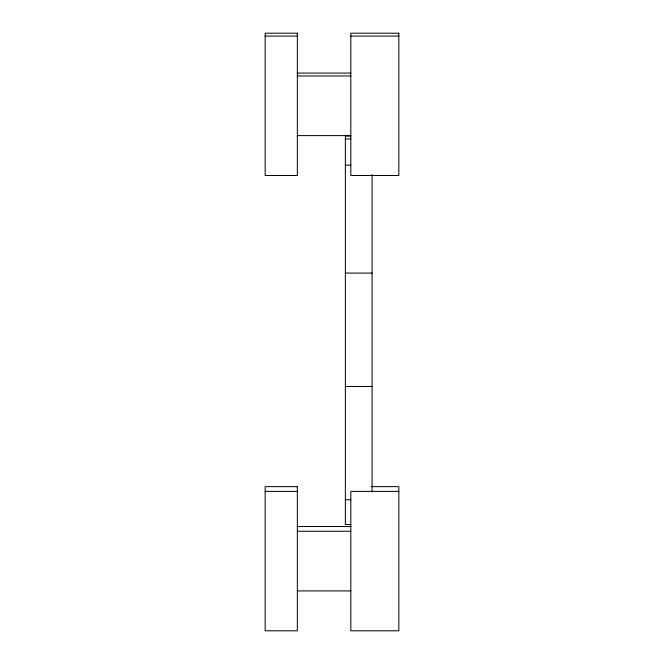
<?xml version="1.0" encoding="UTF-8"?>
<svg xmlns="http://www.w3.org/2000/svg" width="664" height="664" viewBox="0 0 664 664"><rect width="100%" height="100%" fill="white"/><g stroke="black" fill="none" stroke-linecap="round" stroke-linejoin="round"><path stroke-width="1" d="M265.168 36.08L297.347 36.08M350.816 36.08L398.832 36.08M297.347 73.081L350.816 73.081M297.347 75.962L350.816 75.962M297.347 135.605L350.816 135.605M350.816 136.054L345.363 136.054L345.363 524.543L350.816 524.543M345.363 138.942L350.816 138.942M345.363 165.17L350.816 165.17M345.363 273.078L372.097 273.078M345.363 386.473L372.097 386.473M371.242 486.646L398.832 486.646L398.832 630.8L350.816 630.8L350.816 491.393L398.832 491.393M265.168 491.393L297.347 491.393M345.363 499.751L350.816 499.751M297.347 526.527L350.816 526.527M297.347 531.275L350.816 531.275M297.347 590.918L350.816 590.918M372.097 174.615L372.097 491.908M297.347 33.2L265.168 33.2L265.168 175.487L297.347 175.487L297.347 33.2M398.832 33.2L350.816 33.2L350.816 175.487L398.832 175.487L398.832 33.2M297.347 486.646L265.168 486.646L265.168 630.8L297.347 630.8L297.347 486.646"/></g></svg>
